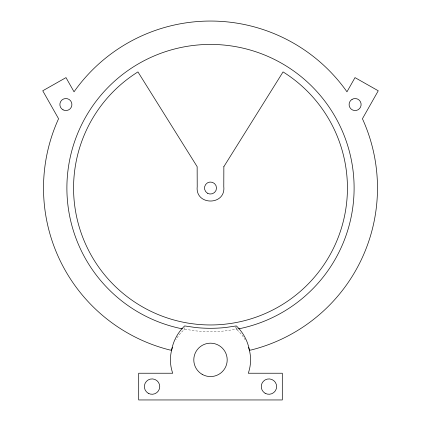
<?xml version="1.0" encoding="UTF-8"?>
<svg xmlns="http://www.w3.org/2000/svg" width="421" height="421" viewBox="0 0 421 421"><rect width="100%" height="100%" fill="white"/><g stroke="black" fill="none" stroke-linecap="round" stroke-linejoin="round"><path stroke-width="0.32" stroke-dasharray="2.1 1.58" d="M238.081 328.943L225.509 330.853A143.603 143.603 0 0 1 195.491 330.853L182.919 328.943M235.592 326.643L236.376 329.275L237.318 330.09A40.074 40.074 0 0 1 245.206 339.836M236.376 327.606L236.376 329.275M184.624 327.606L184.624 329.275L183.682 330.09A40.074 40.074 0 0 0 175.794 339.836"/><path stroke-width="0.63" d="M238.649 328.833L240.359 328.501A143.603 143.603 0 0 0 329.554 107.729A143.603 143.603 0 0 0 91.446 107.729A143.603 143.603 0 0 0 180.641 328.501L182.351 328.833M171.978 348.83A40.074 40.074 0 0 0 171.615 350.177C169.721 357.75 170.1 365.875 172.721 373.232L138.698 373.232L138.698 399.95L282.302 399.95L282.302 373.232L248.279 373.232C250.9 365.875 251.279 357.75 249.385 350.177A40.074 40.074 0 0 0 249.022 348.83M172.11 348.377A40.074 40.074 0 0 1 172.384 347.488M248.616 347.488A40.074 40.074 0 0 1 248.89 348.377M223.856 166.653L223.788 186.635C225.935 205.822 195.065 205.822 197.212 186.635L197.144 166.653L137.941 71.912A136.925 136.925 0 0 0 191.444 323.628L196.186 324.212A136.925 136.925 0 0 0 224.814 324.212L229.556 323.628A136.925 136.925 0 0 0 283.059 71.912L223.856 166.653M171.605 350.151L170.105 350.056A166.984 166.984 0 0 1 57.951 120.117L58.587 118.759L42.742 90.783L65.992 77.617L74.043 91.831L75.406 89.884A166.984 166.984 0 0 1 345.594 89.884L346.957 91.831L355.008 77.617L378.258 90.783L362.413 118.759L363.049 120.117A166.984 166.984 0 0 1 250.895 350.056L249.395 350.151A44.752 44.752 0 0 0 237.365 326.912L236.376 325.933L225.509 327.512A143.603 143.603 0 0 1 195.491 327.512L184.624 325.933L183.635 326.912A44.752 44.752 0 0 0 171.605 350.151M352.109 99.335L351.924 99.445A6.01 6.01 0 0 0 349.904 107.55A6.01 6.01 0 0 0 357.934 109.849L358.118 109.749A6.01 6.01 0 0 0 360.318 101.535A6.01 6.01 0 0 0 352.109 99.335M63.066 109.849L62.882 109.749A6.01 6.01 0 0 1 60.682 101.535A6.01 6.01 0 0 1 68.891 99.335L69.076 99.445A6.01 6.01 0 0 1 71.096 107.55A6.01 6.01 0 0 1 63.066 109.849M207.495 193.239A6.01 6.01 0 0 0 216.51 188.034A6.01 6.01 0 0 0 207.495 182.83A6.01 6.01 0 0 0 207.495 193.239M148.213 393.246A7.683 7.683 0 0 0 159.738 386.594A7.683 7.683 0 0 0 148.213 379.937A7.683 7.683 0 0 0 148.213 393.246M265.104 393.246A7.683 7.683 0 0 0 276.623 386.594A7.683 7.683 0 0 0 265.104 379.937A7.683 7.683 0 0 0 265.104 393.246M202.148 374.337A16.698 16.698 0 0 0 227.198 359.876A16.698 16.698 0 0 0 202.148 345.415A16.698 16.698 0 0 0 202.148 374.337"/></g></svg>
